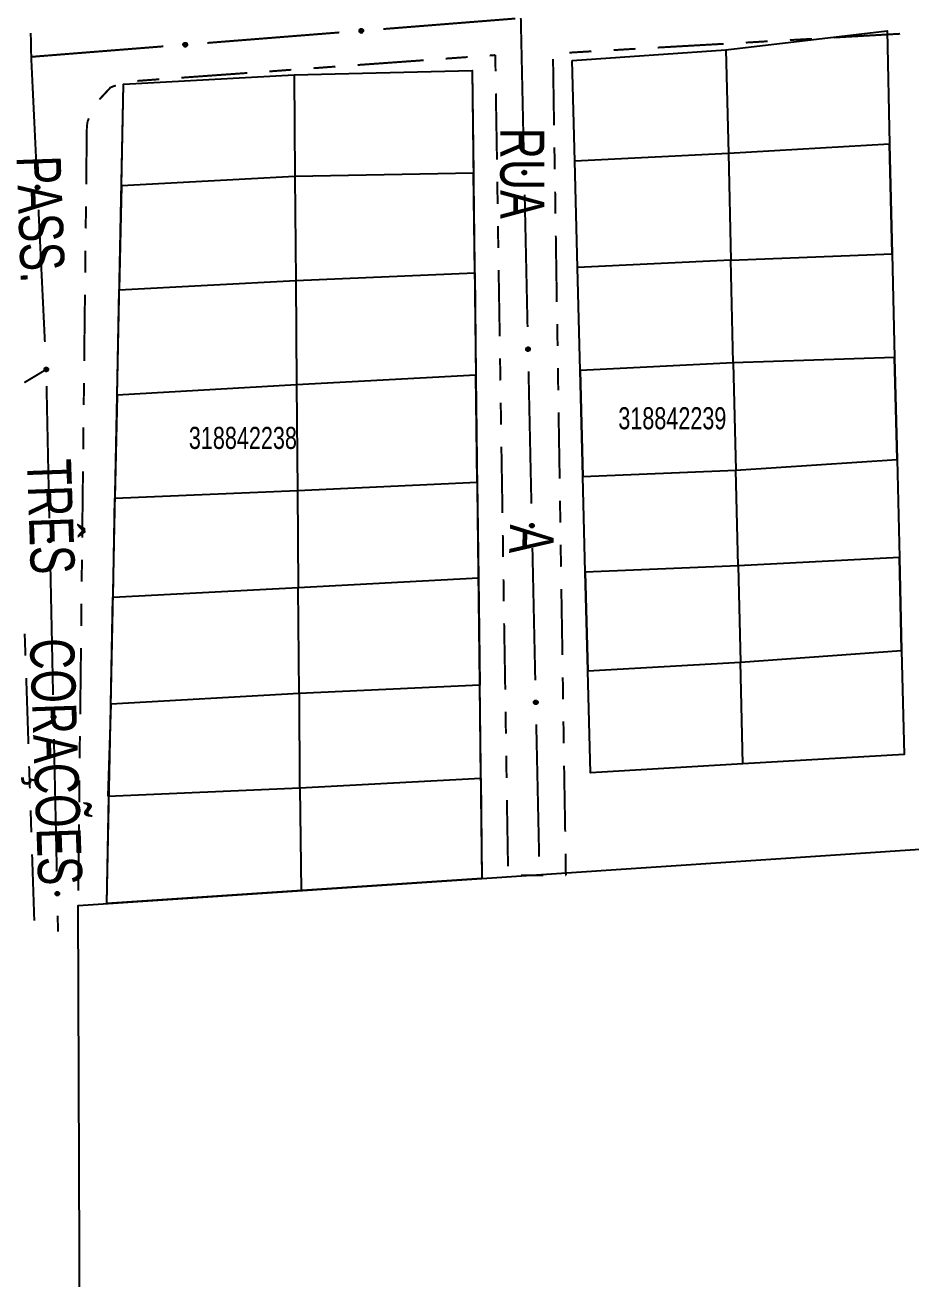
# Model space of a CAD drawing. Extents: x 204834 to 208707, y 4853033 to 4855981.
# Drawn here: x 205386.4 to 205466.7, y 4854742.3 to 4854855.9 of the extents above; entities that cross this region are included whole.
import ezdxf

# ---------------------------------------------------------------- set-up
doc = ezdxf.new("R2010")
doc.units = 0
doc.header["$LTSCALE"] = 1.5
doc.header["$MEASUREMENT"] = 0
doc.linetypes.add('PHANTOMX2', pattern=[5, 2.5, -0.5, 0.5, -0.5, 0.5, -0.5])
for name, color, linetype in [('CD-MALHA-LOTES', 40, 'CONTINUOUS'), ('CD_TXT_QUADRA', 7, 'CONTINUOUS'), ('RU-QUADRAS', 6, 'CONTINUOUS'), ('SV-EIXO-RUA-N-PAV', 6, 'CONTINUOUS'), ('SV-RUA-NAO-PAV-S-GUIA-C-GUIA', 7, 'PHANTOMX2'), ('SV-TXT-RUA-N-PAV-S-GUIA-C-GUIA', 7, 'CONTINUOUS'), ('SV-TXT-RUA-PAV-S-GUIA-C-GUIA', 7, 'CONTINUOUS')]:
    doc.layers.add(name, color=color, linetype=linetype)
doc.styles.add('3188-42-2D_TXTB$0$ARIAL', font='ARIAL.TTF')
doc.styles.add('ARIAL', font='ARIAL.TTF')

msp = doc.modelspace()

# ---------------------------------------------------------------- linework, layer by layer
at = {"layer": 'CD-MALHA-LOTES', "linetype": 'Continuous', "flags": 128}
for points in [[(205449.91, 4854853.65), (205464.5, 4854855.38)], [(205464.5, 4854855.38), (205464.74, 4854845.11)], [(205435.99, 4854852.69), (205449.91, 4854853.65)], [(205449.91, 4854853.65), (205450.13, 4854844.25)], [(205436.22, 4854843.58), (205435.99, 4854852.69)], [(205395.35, 4854850.53), (205410.8, 4854851.4)], [(205410.8, 4854851.4), (205426.92, 4854851.78)], [(205410.8, 4854851.4), (205410.87, 4854842.18)], [(205426.92, 4854851.78), (205427.04, 4854842.47)], [(205395.16, 4854841.32), (205395.35, 4854850.53)], [(205450.13, 4854844.25), (205436.22, 4854843.58)], [(205464.74, 4854845.11), (205450.13, 4854844.25)], [(205450.13, 4854844.25), (205450.36, 4854834.6)], [(205464.97, 4854835.17), (205464.74, 4854845.11)], [(205436.47, 4854833.93), (205436.22, 4854843.58)], [(205410.87, 4854842.18), (205395.16, 4854841.32)], [(205427.04, 4854842.47), (205410.87, 4854842.18)], [(205410.87, 4854842.18), (205410.95, 4854832.77)], [(205427.15, 4854833.45), (205427.04, 4854842.47)], [(205395.16, 4854841.32), (205394.96, 4854831.91)], [(205450.36, 4854834.6), (205464.97, 4854835.17)], [(205464.97, 4854835.17), (205465.19, 4854825.77)], [(205450.36, 4854834.6), (205436.47, 4854833.93)], [(205436.7, 4854824.61), (205436.47, 4854833.93)], [(205450.58, 4854825.3), (205450.36, 4854834.6)], [(205394.96, 4854831.91), (205410.95, 4854832.77)], [(205410.95, 4854832.77), (205427.15, 4854833.45)], [(205410.95, 4854832.77), (205411.02, 4854823.32)], [(205427.15, 4854833.45), (205427.27, 4854824.19)], [(205394.76, 4854822.36), (205394.96, 4854831.91)], [(205450.58, 4854825.3), (205436.7, 4854824.61)], [(205465.19, 4854825.77), (205450.58, 4854825.3)], [(205450.58, 4854825.3), (205450.81, 4854815.59)], [(205465.41, 4854816.55), (205465.19, 4854825.77)], [(205427.27, 4854824.19), (205411.02, 4854823.32)], [(205427.39, 4854814.49), (205427.27, 4854824.19)], [(205436.7, 4854824.61), (205436.95, 4854815.01)], [(205411.02, 4854823.32), (205394.76, 4854822.36)], [(205411.02, 4854823.32), (205411.1, 4854813.72)], [(205394.76, 4854822.36), (205394.57, 4854813.05)], [(205450.81, 4854815.59), (205465.41, 4854816.55)], [(205465.41, 4854816.55), (205465.62, 4854807.68)], [(205436.95, 4854815.01), (205450.81, 4854815.59)], [(205437.17, 4854806.33), (205436.95, 4854815.01)], [(205451.02, 4854806.91), (205450.81, 4854815.59)], [(205394.57, 4854813.05), (205411.1, 4854813.72)], [(205411.1, 4854813.72), (205427.39, 4854814.49)], [(205411.1, 4854813.72), (205411.16, 4854804.94)], [(205427.39, 4854814.49), (205427.5, 4854805.81)], [(205394.39, 4854804.08), (205394.57, 4854813.05)], [(205451.02, 4854806.91), (205437.17, 4854806.33)], [(205465.62, 4854807.68), (205451.02, 4854806.91)], [(205451.02, 4854806.91), (205451.23, 4854798.18)], [(205465.82, 4854799.23), (205465.62, 4854807.68)], [(205411.16, 4854804.94), (205427.5, 4854805.81)], [(205427.5, 4854805.81), (205427.62, 4854796.11)], [(205437.17, 4854806.33), (205437.39, 4854797.4)], [(205394.39, 4854804.08), (205411.16, 4854804.94)], [(205411.24, 4854795.34), (205411.16, 4854804.94)], [(205386.4, 4854699.58), (205386.47, 4854696.6), (205391.55, 4854697.28), (205391.22, 4854776.14), (205796.08, 4854803.23)], [(205394.18, 4854794.38), (205394.38, 4854804.08)], [(205451.23, 4854798.18), (205465.82, 4854799.23)], [(205465.82, 4854799.23), (205466.04, 4854789.83)], [(205437.39, 4854797.4), (205451.23, 4854798.18)], [(205451.45, 4854788.96), (205451.23, 4854798.18)], [(205437.63, 4854788.15), (205437.39, 4854797.4)], [(205411.24, 4854795.34), (205394.18, 4854794.38)], [(205427.62, 4854796.11), (205411.24, 4854795.34)], [(205411.24, 4854795.34), (205411.28, 4854786.8)], [(205427.72, 4854787.66), (205427.62, 4854796.11)], [(205394.18, 4854794.38), (205393.91, 4854786.03)], [(205466.04, 4854789.83), (205451.45, 4854788.96)], [(205451.45, 4854788.96), (205437.63, 4854788.15)], [(205411.31, 4854786.8), (205427.72, 4854787.66)], [(205427.72, 4854787.66), (205427.79, 4854778.59)], [(205393.91, 4854786.03), (205411.31, 4854786.8)], [(205411.31, 4854786.8), (205411.43, 4854777.49)], [(205393.83, 4854776.31), (205394.01, 4854786.03)]]:
    msp.add_lwpolyline(points, dxfattribs=at)
at = {"layer": 'RU-QUADRAS', "linetype": 'Continuous'}
for points in [[(205435.99, 4854852.69), (205449.91, 4854853.65), (205464.5, 4854855.38), (205464.74, 4854845.11), (205464.97, 4854835.17), (205465.19, 4854825.77), (205465.41, 4854816.55), (205465.62, 4854807.68), (205465.82, 4854799.23), (205466.04, 4854789.83), (205451.45, 4854788.96), (205437.63, 4854788.15), (205437.39, 4854797.4), (205437.17, 4854806.33), (205436.95, 4854815.01), (205436.7, 4854824.61), (205436.47, 4854833.93), (205436.22, 4854843.58), (205435.99, 4854852.69)], [(205410.8, 4854851.4), (205426.92, 4854851.78), (205427.79, 4854778.59), (205393.83, 4854776.31), (205395.35, 4854850.53)]]:
    msp.add_lwpolyline(points, close=True, dxfattribs=at)
msp.add_lwpolyline([(205346.53, 4854246.15), (205280.22, 4854363.61, 0.007344), (205177.7, 4854509.57), (205175.67, 4854533.79), (205408.99, 4854550.53), (205400.61, 4854652.83), (205094.55, 4854628.75), (205081.29, 4854649.58), (205069.84, 4854648.26), (205059.8, 4854662.58), (205322.79, 4854693.02), (205386.4, 4854699.58), (205386.47, 4854696.6), (205391.55, 4854697.28), (205391.22, 4854776.14), (205796.08, 4854803.23), (206032.08, 4854817.08)], format="xyb", dxfattribs=at)
at = {"layer": 'SV-EIXO-RUA-N-PAV', "const_width": 0.18}
for points in [[(205431.33, 4854856.53), (205431.59, 4854844.53)], [(205418.88, 4854855.54), (205430.84, 4854856.49)], [(205386.94, 4854855.17), (205386.98, 4854853.17)], [(205402.93, 4854854.28), (205414.89, 4854855.23)], [(205386.98, 4854853.02), (205398.94, 4854853.97)], [(205386.98, 4854853.17), (205386.98, 4854853.02)], [(205386.98, 4854853.02), (205387.45, 4854843.18)], [(205431.68, 4854840.53), (205431.94, 4854828.54)], [(205387.64, 4854839.19), (205388.22, 4854827.2)], [(205386.36, 4854823.51), (205388.07, 4854824.54)], [(205388.07, 4854824.54), (205388.34, 4854824.7)], [(205432.03, 4854824.54), (205432.18, 4854817.54)], [(205388.37, 4854823.21), (205388.62, 4854811.21)], [(205432.18, 4854817.54), (205432.18, 4854817.46)], [(205432.18, 4854817.46), (205432.29, 4854812.54)], [(205432.38, 4854808.54), (205432.64, 4854796.54)], [(205388.71, 4854807.21), (205388.96, 4854795.21)], [(205432.73, 4854792.55), (205432.99, 4854780.55)], [(205389.04, 4854791.21), (205389.3, 4854779.22)], [(205389.38, 4854775.22), (205389.4, 4854774.22)], [(205389.4, 4854774.22), (205389.41, 4854773.76)]]:
    msp.add_lwpolyline(points, dxfattribs=at)
at = {"layer": 'SV-EIXO-RUA-N-PAV'}
for points in [[(205416.73, 4854855.49), (205416.77, 4854855.52), (205416.8, 4854855.55), (205416.84, 4854855.56), (205416.87, 4854855.57), (205416.9, 4854855.57), (205416.94, 4854855.56), (205416.98, 4854855.54), (205417.02, 4854855.51), (205417.04, 4854855.47), (205417.05, 4854855.44), (205417.06, 4854855.4), (205417.06, 4854855.37), (205417.05, 4854855.33), (205417.03, 4854855.29), (205417, 4854855.26), (205416.97, 4854855.23), (205416.93, 4854855.22), (205416.9, 4854855.21), (205416.86, 4854855.21), (205416.83, 4854855.22), (205416.79, 4854855.24), (205416.75, 4854855.27), (205416.73, 4854855.31), (205416.71, 4854855.34), (205416.71, 4854855.38), (205416.71, 4854855.41), (205416.71, 4854855.45), (205416.73, 4854855.49)], [(205400.78, 4854854.22), (205400.82, 4854854.26), (205400.85, 4854854.29), (205400.89, 4854854.3), (205400.92, 4854854.3), (205400.95, 4854854.3), (205400.99, 4854854.3), (205401.03, 4854854.28), (205401.07, 4854854.25), (205401.09, 4854854.21), (205401.1, 4854854.18), (205401.11, 4854854.14), (205401.11, 4854854.11), (205401.1, 4854854.07), (205401.08, 4854854.03), (205401.05, 4854853.99), (205401.02, 4854853.97), (205400.98, 4854853.96), (205400.95, 4854853.95), (205400.91, 4854853.95), (205400.88, 4854853.96), (205400.84, 4854853.98), (205400.8, 4854854.01), (205400.78, 4854854.04), (205400.76, 4854854.08), (205400.76, 4854854.11), (205400.76, 4854854.15), (205400.76, 4854854.19), (205400.78, 4854854.22)], [(205431.74, 4854842.68), (205431.78, 4854842.65), (205431.8, 4854842.61), (205431.81, 4854842.57), (205431.81, 4854842.54), (205431.81, 4854842.5), (205431.8, 4854842.47), (205431.78, 4854842.43), (205431.75, 4854842.4), (205431.71, 4854842.38), (205431.68, 4854842.36), (205431.64, 4854842.36), (205431.61, 4854842.36), (205431.57, 4854842.37), (205431.53, 4854842.39), (205431.5, 4854842.43), (205431.48, 4854842.46), (205431.47, 4854842.5), (205431.46, 4854842.53), (205431.46, 4854842.57), (205431.47, 4854842.6), (205431.49, 4854842.64), (205431.53, 4854842.67), (205431.56, 4854842.7), (205431.6, 4854842.71), (205431.63, 4854842.71), (205431.67, 4854842.71), (205431.7, 4854842.7), (205431.74, 4854842.68)], [(205387.65, 4854841.34), (205387.69, 4854841.3), (205387.71, 4854841.27), (205387.73, 4854841.23), (205387.73, 4854841.2), (205387.73, 4854841.16), (205387.72, 4854841.13), (205387.7, 4854841.09), (205387.67, 4854841.05), (205387.63, 4854841.03), (205387.59, 4854841.02), (205387.56, 4854841.01), (205387.53, 4854841.01), (205387.49, 4854841.02), (205387.45, 4854841.04), (205387.42, 4854841.08), (205387.39, 4854841.11), (205387.38, 4854841.15), (205387.38, 4854841.18), (205387.38, 4854841.22), (205387.39, 4854841.25), (205387.41, 4854841.29), (205387.44, 4854841.33), (205387.47, 4854841.35), (205387.51, 4854841.36), (205387.54, 4854841.37), (205387.58, 4854841.36), (205387.61, 4854841.36), (205387.65, 4854841.34)], [(205432.09, 4854826.68), (205432.13, 4854826.65), (205432.15, 4854826.61), (205432.16, 4854826.58), (205432.16, 4854826.54), (205432.16, 4854826.51), (205432.15, 4854826.47), (205432.13, 4854826.44), (205432.1, 4854826.4), (205432.06, 4854826.38), (205432.02, 4854826.37), (205431.99, 4854826.36), (205431.95, 4854826.36), (205431.92, 4854826.38), (205431.88, 4854826.4), (205431.85, 4854826.43), (205431.82, 4854826.47), (205431.81, 4854826.5), (205431.81, 4854826.54), (205431.81, 4854826.57), (205431.82, 4854826.61), (205431.84, 4854826.64), (205431.88, 4854826.68), (205431.91, 4854826.7), (205431.95, 4854826.71), (205431.98, 4854826.72), (205432.02, 4854826.71), (205432.05, 4854826.71), (205432.09, 4854826.68)], [(205388.45, 4854824.85), (205388.48, 4854824.81), (205388.51, 4854824.78), (205388.52, 4854824.74), (205388.52, 4854824.71), (205388.52, 4854824.67), (205388.51, 4854824.64), (205388.49, 4854824.6), (205388.45, 4854824.56), (205388.42, 4854824.54), (205388.38, 4854824.53), (205388.35, 4854824.52), (205388.31, 4854824.53), (205388.28, 4854824.54), (205388.24, 4854824.56), (205388.2, 4854824.59), (205388.18, 4854824.63), (205388.17, 4854824.66), (205388.17, 4854824.7), (205388.17, 4854824.74), (205388.18, 4854824.77), (205388.2, 4854824.81), (205388.23, 4854824.84), (205388.27, 4854824.87), (205388.3, 4854824.88), (205388.34, 4854824.88), (205388.37, 4854824.88), (205388.41, 4854824.87), (205388.45, 4854824.85)], [(205432.44, 4854810.69), (205432.47, 4854810.65), (205432.5, 4854810.62), (205432.51, 4854810.58), (205432.51, 4854810.55), (205432.51, 4854810.51), (205432.5, 4854810.48), (205432.48, 4854810.44), (205432.45, 4854810.4), (205432.41, 4854810.38), (205432.37, 4854810.37), (205432.34, 4854810.37), (205432.3, 4854810.37), (205432.27, 4854810.38), (205432.23, 4854810.4), (205432.2, 4854810.43), (205432.17, 4854810.47), (205432.16, 4854810.5), (205432.16, 4854810.54), (205432.16, 4854810.58), (205432.17, 4854810.61), (205432.19, 4854810.65), (205432.23, 4854810.68), (205432.26, 4854810.71), (205432.3, 4854810.72), (205432.33, 4854810.72), (205432.37, 4854810.72), (205432.4, 4854810.71), (205432.44, 4854810.69)], [(205388.77, 4854809.36), (205388.81, 4854809.32), (205388.83, 4854809.29), (205388.84, 4854809.25), (205388.85, 4854809.22), (205388.84, 4854809.18), (205388.83, 4854809.15), (205388.81, 4854809.11), (205388.78, 4854809.07), (205388.74, 4854809.05), (205388.71, 4854809.04), (205388.67, 4854809.03), (205388.64, 4854809.04), (205388.6, 4854809.05), (205388.56, 4854809.07), (205388.53, 4854809.1), (205388.51, 4854809.14), (205388.5, 4854809.17), (205388.49, 4854809.21), (205388.5, 4854809.24), (205388.51, 4854809.28), (205388.53, 4854809.32), (205388.56, 4854809.35), (205388.59, 4854809.37), (205388.63, 4854809.38), (205388.66, 4854809.39), (205388.7, 4854809.39), (205388.74, 4854809.38), (205388.77, 4854809.36)], [(205432.79, 4854794.69), (205432.82, 4854794.66), (205432.85, 4854794.62), (205432.86, 4854794.59), (205432.86, 4854794.55), (205432.86, 4854794.52), (205432.85, 4854794.48), (205432.83, 4854794.44), (205432.8, 4854794.41), (205432.76, 4854794.39), (205432.72, 4854794.37), (205432.69, 4854794.37), (205432.65, 4854794.37), (205432.62, 4854794.38), (205432.58, 4854794.4), (205432.55, 4854794.44), (205432.52, 4854794.47), (205432.51, 4854794.51), (205432.51, 4854794.54), (205432.51, 4854794.58), (205432.52, 4854794.61), (205432.54, 4854794.65), (205432.58, 4854794.69), (205432.61, 4854794.71), (205432.65, 4854794.72), (205432.68, 4854794.72), (205432.72, 4854794.72), (205432.75, 4854794.71), (205432.79, 4854794.69)], [(205389.11, 4854793.36), (205389.14, 4854793.33), (205389.17, 4854793.29), (205389.18, 4854793.25), (205389.18, 4854793.22), (205389.18, 4854793.18), (205389.17, 4854793.15), (205389.15, 4854793.11), (205389.12, 4854793.08), (205389.08, 4854793.05), (205389.04, 4854793.04), (205389.01, 4854793.04), (205388.97, 4854793.04), (205388.94, 4854793.05), (205388.9, 4854793.07), (205388.87, 4854793.11), (205388.84, 4854793.14), (205388.83, 4854793.18), (205388.83, 4854793.21), (205388.83, 4854793.25), (205388.84, 4854793.28), (205388.86, 4854793.32), (205388.9, 4854793.35), (205388.93, 4854793.38), (205388.97, 4854793.39), (205389, 4854793.39), (205389.04, 4854793.39), (205389.07, 4854793.38), (205389.11, 4854793.36)], [(205389.44, 4854777.36), (205389.48, 4854777.33), (205389.5, 4854777.29), (205389.52, 4854777.26), (205389.52, 4854777.22), (205389.52, 4854777.19), (205389.51, 4854777.15), (205389.49, 4854777.12), (205389.45, 4854777.08), (205389.41, 4854777.06), (205389.38, 4854777.05), (205389.34, 4854777.04), (205389.31, 4854777.04), (205389.27, 4854777.06), (205389.24, 4854777.08), (205389.2, 4854777.11), (205389.18, 4854777.15), (205389.17, 4854777.18), (205389.16, 4854777.22), (205389.17, 4854777.25), (205389.18, 4854777.29), (205389.2, 4854777.32), (205389.23, 4854777.36), (205389.27, 4854777.38), (205389.3, 4854777.39), (205389.34, 4854777.39), (205389.37, 4854777.39), (205389.41, 4854777.38), (205389.44, 4854777.36)]]:
    msp.add_lwpolyline(points, close=True, dxfattribs=at)
for points in [[(205416.71, 4854855.45), (205417.02, 4854855.51)], [(205416.71, 4854855.41), (205417.04, 4854855.47)], [(205416.72, 4854855.43), (205417.02, 4854855.49)], [(205416.73, 4854855.49), (205416.98, 4854855.54)], [(205416.73, 4854855.46), (205416.99, 4854855.52)], [(205416.75, 4854855.51), (205416.95, 4854855.55)], [(205416.77, 4854855.52), (205416.94, 4854855.56)], [(205416.79, 4854855.54), (205416.91, 4854855.56)], [(205416.8, 4854855.55), (205416.9, 4854855.57)], [(205416.71, 4854855.4), (205417.04, 4854855.46)], [(205416.71, 4854855.38), (205417.05, 4854855.44)], [(205416.71, 4854855.36), (205417.06, 4854855.42)], [(205416.71, 4854855.34), (205417.06, 4854855.4)], [(205416.72, 4854855.32), (205417.06, 4854855.39)], [(205416.73, 4854855.31), (205417.06, 4854855.37)], [(205416.74, 4854855.29), (205417.05, 4854855.35)], [(205416.75, 4854855.27), (205417.05, 4854855.33)], [(205416.77, 4854855.26), (205417.04, 4854855.31)], [(205416.79, 4854855.24), (205417.03, 4854855.29)], [(205416.81, 4854855.23), (205417.01, 4854855.27)], [(205416.83, 4854855.22), (205417, 4854855.26)], [(205416.85, 4854855.22), (205416.98, 4854855.24)], [(205416.86, 4854855.21), (205416.97, 4854855.23)], [(205400.76, 4854854.19), (205401.07, 4854854.25)], [(205400.76, 4854854.15), (205401.09, 4854854.21)], [(205400.76, 4854854.13), (205401.09, 4854854.19)], [(205400.76, 4854854.11), (205401.1, 4854854.18)], [(205400.76, 4854854.1), (205401.11, 4854854.16)], [(205400.76, 4854854.08), (205401.11, 4854854.14)], [(205400.77, 4854854.17), (205401.07, 4854854.23)], [(205400.77, 4854854.06), (205401.11, 4854854.12)], [(205400.78, 4854854.22), (205401.03, 4854854.28)], [(205400.78, 4854854.2), (205401.04, 4854854.26)], [(205400.78, 4854854.04), (205401.11, 4854854.11)], [(205400.79, 4854854.03), (205401.1, 4854854.09)], [(205400.8, 4854854.24), (205401, 4854854.29)], [(205400.8, 4854854.01), (205401.1, 4854854.07)], [(205400.82, 4854854.26), (205400.99, 4854854.3)], [(205400.82, 4854854), (205401.09, 4854854.05)], [(205400.84, 4854854.28), (205400.96, 4854854.3)], [(205400.84, 4854853.98), (205401.08, 4854854.03)], [(205400.85, 4854854.29), (205400.95, 4854854.3)], [(205400.86, 4854853.97), (205401.06, 4854854.01)], [(205400.88, 4854853.96), (205401.05, 4854853.99)], [(205400.9, 4854853.96), (205401.03, 4854853.98)], [(205400.91, 4854853.95), (205401.02, 4854853.97)], [(205431.46, 4854842.57), (205431.48, 4854842.46)], [(205431.47, 4854842.6), (205431.5, 4854842.43)], [(205431.47, 4854842.58), (205431.49, 4854842.45)], [(205431.49, 4854842.64), (205431.53, 4854842.39)], [(205431.49, 4854842.62), (205431.52, 4854842.42)], [(205431.51, 4854842.65), (205431.55, 4854842.39)], [(205431.53, 4854842.67), (205431.57, 4854842.37)], [(205431.55, 4854842.68), (205431.59, 4854842.37)], [(205431.56, 4854842.7), (205431.61, 4854842.36)], [(205431.58, 4854842.7), (205431.62, 4854842.36)], [(205431.6, 4854842.71), (205431.64, 4854842.36)], [(205431.62, 4854842.71), (205431.66, 4854842.36)], [(205431.63, 4854842.71), (205431.68, 4854842.36)], [(205431.65, 4854842.71), (205431.7, 4854842.37)], [(205431.67, 4854842.71), (205431.71, 4854842.38)], [(205431.69, 4854842.7), (205431.73, 4854842.39)], [(205431.7, 4854842.7), (205431.75, 4854842.4)], [(205431.72, 4854842.69), (205431.76, 4854842.42)], [(205431.74, 4854842.68), (205431.78, 4854842.43)], [(205431.76, 4854842.66), (205431.79, 4854842.46)], [(205431.78, 4854842.65), (205431.8, 4854842.47)], [(205431.79, 4854842.63), (205431.81, 4854842.5)], [(205431.8, 4854842.61), (205431.81, 4854842.5)], [(205387.38, 4854841.23), (205387.4, 4854841.1)], [(205387.38, 4854841.22), (205387.39, 4854841.11)], [(205387.39, 4854841.25), (205387.42, 4854841.08)], [(205387.4, 4854841.27), (205387.43, 4854841.07)], [(205387.41, 4854841.29), (205387.45, 4854841.04)], [(205387.42, 4854841.3), (205387.47, 4854841.04)], [(205387.44, 4854841.33), (205387.49, 4854841.02)], [(205387.46, 4854841.34), (205387.51, 4854841.02)], [(205387.47, 4854841.35), (205387.53, 4854841.01)], [(205387.49, 4854841.35), (205387.54, 4854841.02)], [(205387.51, 4854841.36), (205387.56, 4854841.01)], [(205387.53, 4854841.36), (205387.57, 4854841.02)], [(205387.54, 4854841.37), (205387.59, 4854841.02)], [(205387.56, 4854841.36), (205387.61, 4854841.03)], [(205387.58, 4854841.36), (205387.63, 4854841.03)], [(205387.6, 4854841.36), (205387.65, 4854841.05)], [(205387.61, 4854841.36), (205387.67, 4854841.05)], [(205387.63, 4854841.35), (205387.68, 4854841.08)], [(205387.65, 4854841.34), (205387.7, 4854841.09)], [(205387.67, 4854841.32), (205387.71, 4854841.12)], [(205387.69, 4854841.3), (205387.72, 4854841.13)], [(205387.7, 4854841.28), (205387.72, 4854841.15)], [(205387.71, 4854841.27), (205387.73, 4854841.16)], [(205431.81, 4854826.57), (205431.82, 4854826.47)], [(205431.82, 4854826.61), (205431.85, 4854826.43)], [(205431.82, 4854826.59), (205431.83, 4854826.45)], [(205431.83, 4854826.62), (205431.86, 4854826.42)], [(205431.84, 4854826.64), (205431.88, 4854826.4)], [(205431.86, 4854826.66), (205431.9, 4854826.39)], [(205431.88, 4854826.68), (205431.92, 4854826.38)], [(205431.89, 4854826.69), (205431.94, 4854826.38)], [(205431.91, 4854826.7), (205431.95, 4854826.36)], [(205431.93, 4854826.7), (205431.97, 4854826.37)], [(205431.95, 4854826.71), (205431.99, 4854826.36)], [(205431.96, 4854826.71), (205432, 4854826.37)], [(205431.98, 4854826.72), (205432.02, 4854826.37)], [(205432, 4854826.71), (205432.04, 4854826.38)], [(205432.02, 4854826.71), (205432.06, 4854826.38)], [(205432.03, 4854826.7), (205432.08, 4854826.39)], [(205432.05, 4854826.71), (205432.1, 4854826.4)], [(205432.07, 4854826.69), (205432.11, 4854826.42)], [(205432.09, 4854826.68), (205432.13, 4854826.44)], [(205432.11, 4854826.66), (205432.14, 4854826.46)], [(205432.13, 4854826.65), (205432.15, 4854826.47)], [(205432.14, 4854826.63), (205432.15, 4854826.5)], [(205432.15, 4854826.61), (205432.16, 4854826.51)], [(205388.2, 4854824.81), (205388.24, 4854824.56)], [(205388.22, 4854824.82), (205388.26, 4854824.55)], [(205388.23, 4854824.84), (205388.28, 4854824.54)], [(205388.25, 4854824.85), (205388.29, 4854824.54)], [(205388.27, 4854824.87), (205388.31, 4854824.53)], [(205388.29, 4854824.87), (205388.33, 4854824.53)], [(205388.3, 4854824.88), (205388.35, 4854824.52)], [(205388.32, 4854824.87), (205388.36, 4854824.53)], [(205388.34, 4854824.88), (205388.38, 4854824.53)], [(205388.36, 4854824.87), (205388.4, 4854824.54)], [(205388.37, 4854824.88), (205388.42, 4854824.54)], [(205388.39, 4854824.87), (205388.44, 4854824.56)], [(205388.41, 4854824.87), (205388.45, 4854824.56)], [(205388.43, 4854824.86), (205388.47, 4854824.59)], [(205388.45, 4854824.85), (205388.49, 4854824.6)], [(205388.47, 4854824.83), (205388.5, 4854824.63)], [(205388.48, 4854824.81), (205388.51, 4854824.64)], [(205388.5, 4854824.79), (205388.51, 4854824.66)], [(205388.17, 4854824.74), (205388.18, 4854824.63)], [(205388.18, 4854824.77), (205388.2, 4854824.59)], [(205388.18, 4854824.75), (205388.19, 4854824.62)], [(205388.19, 4854824.78), (205388.22, 4854824.58)], [(205388.51, 4854824.78), (205388.52, 4854824.67)], [(205432.16, 4854810.58), (205432.17, 4854810.47)], [(205432.17, 4854810.61), (205432.2, 4854810.43)], [(205432.17, 4854810.59), (205432.18, 4854810.46)], [(205432.18, 4854810.62), (205432.21, 4854810.43)], [(205432.19, 4854810.65), (205432.23, 4854810.4)], [(205432.21, 4854810.66), (205432.25, 4854810.39)], [(205432.23, 4854810.68), (205432.27, 4854810.38)], [(205432.24, 4854810.69), (205432.28, 4854810.38)], [(205432.26, 4854810.71), (205432.3, 4854810.37)], [(205432.28, 4854810.71), (205432.32, 4854810.37)], [(205432.3, 4854810.72), (205432.34, 4854810.37)], [(205432.31, 4854810.72), (205432.35, 4854810.37)], [(205432.33, 4854810.72), (205432.37, 4854810.37)], [(205432.35, 4854810.71), (205432.39, 4854810.38)], [(205432.37, 4854810.72), (205432.41, 4854810.38)], [(205432.38, 4854810.71), (205432.43, 4854810.4)], [(205432.4, 4854810.71), (205432.45, 4854810.4)], [(205432.42, 4854810.7), (205432.46, 4854810.43)], [(205432.44, 4854810.69), (205432.48, 4854810.44)], [(205432.46, 4854810.67), (205432.49, 4854810.47)], [(205432.47, 4854810.65), (205432.5, 4854810.48)], [(205432.49, 4854810.63), (205432.5, 4854810.5)], [(205432.5, 4854810.62), (205432.51, 4854810.51)], [(205388.5, 4854809.26), (205388.52, 4854809.13)], [(205388.5, 4854809.24), (205388.51, 4854809.14)], [(205388.51, 4854809.28), (205388.53, 4854809.1)], [(205388.52, 4854809.29), (205388.55, 4854809.09)], [(205388.53, 4854809.32), (205388.56, 4854809.07)], [(205388.54, 4854809.33), (205388.58, 4854809.06)], [(205388.56, 4854809.35), (205388.6, 4854809.05)], [(205388.58, 4854809.36), (205388.62, 4854809.05)], [(205388.59, 4854809.37), (205388.64, 4854809.04)], [(205388.61, 4854809.38), (205388.65, 4854809.04)], [(205388.63, 4854809.38), (205388.67, 4854809.03)], [(205388.65, 4854809.38), (205388.69, 4854809.04)], [(205388.66, 4854809.39), (205388.71, 4854809.04)], [(205388.68, 4854809.38), (205388.73, 4854809.05)], [(205388.7, 4854809.39), (205388.74, 4854809.05)], [(205388.72, 4854809.38), (205388.76, 4854809.07)], [(205388.74, 4854809.38), (205388.78, 4854809.07)], [(205388.75, 4854809.37), (205388.79, 4854809.09)], [(205388.77, 4854809.36), (205388.81, 4854809.11)], [(205388.79, 4854809.34), (205388.82, 4854809.13)], [(205388.81, 4854809.32), (205388.83, 4854809.15)], [(205388.82, 4854809.3), (205388.84, 4854809.17)], [(205388.83, 4854809.29), (205388.84, 4854809.18)], [(205432.51, 4854794.58), (205432.52, 4854794.47)], [(205432.52, 4854794.61), (205432.55, 4854794.44)], [(205432.52, 4854794.59), (205432.53, 4854794.46)], [(205432.53, 4854794.63), (205432.56, 4854794.43)], [(205432.54, 4854794.65), (205432.58, 4854794.4)], [(205432.56, 4854794.67), (205432.6, 4854794.4)], [(205432.58, 4854794.69), (205432.62, 4854794.38)], [(205432.59, 4854794.7), (205432.64, 4854794.38)], [(205432.61, 4854794.71), (205432.65, 4854794.37)], [(205432.63, 4854794.71), (205432.67, 4854794.37)], [(205432.65, 4854794.72), (205432.69, 4854794.37)], [(205432.66, 4854794.72), (205432.7, 4854794.37)], [(205432.68, 4854794.72), (205432.72, 4854794.37)], [(205432.7, 4854794.72), (205432.74, 4854794.39)], [(205432.72, 4854794.72), (205432.76, 4854794.39)], [(205432.73, 4854794.71), (205432.78, 4854794.4)], [(205432.75, 4854794.71), (205432.8, 4854794.41)], [(205432.77, 4854794.7), (205432.81, 4854794.43)], [(205432.79, 4854794.69), (205432.83, 4854794.44)], [(205432.81, 4854794.67), (205432.84, 4854794.47)], [(205432.82, 4854794.66), (205432.85, 4854794.48)], [(205432.84, 4854794.64), (205432.85, 4854794.51)], [(205432.85, 4854794.62), (205432.86, 4854794.52)], [(205388.83, 4854793.25), (205388.84, 4854793.14)], [(205388.84, 4854793.28), (205388.87, 4854793.11)], [(205388.84, 4854793.26), (205388.85, 4854793.13)], [(205388.85, 4854793.3), (205388.88, 4854793.1)], [(205388.86, 4854793.32), (205388.9, 4854793.07)], [(205388.88, 4854793.33), (205388.92, 4854793.07)], [(205388.9, 4854793.35), (205388.94, 4854793.05)], [(205388.91, 4854793.36), (205388.95, 4854793.05)], [(205388.93, 4854793.38), (205388.97, 4854793.04)], [(205388.95, 4854793.38), (205388.99, 4854793.04)], [(205388.97, 4854793.39), (205389.01, 4854793.04)], [(205388.98, 4854793.39), (205389.02, 4854793.04)], [(205389, 4854793.39), (205389.04, 4854793.04)], [(205389.02, 4854793.39), (205389.06, 4854793.05)], [(205389.04, 4854793.39), (205389.08, 4854793.05)], [(205389.05, 4854793.38), (205389.1, 4854793.07)], [(205389.07, 4854793.38), (205389.12, 4854793.08)], [(205389.09, 4854793.37), (205389.13, 4854793.1)], [(205389.11, 4854793.36), (205389.15, 4854793.11)], [(205389.13, 4854793.34), (205389.16, 4854793.14)], [(205389.14, 4854793.33), (205389.17, 4854793.15)], [(205389.16, 4854793.3), (205389.17, 4854793.18)], [(205389.17, 4854793.29), (205389.18, 4854793.18)], [(205389.17, 4854777.26), (205389.19, 4854777.13)], [(205389.17, 4854777.25), (205389.18, 4854777.15)], [(205389.18, 4854777.29), (205389.2, 4854777.11)], [(205389.19, 4854777.3), (205389.22, 4854777.1)], [(205389.2, 4854777.32), (205389.24, 4854777.08)], [(205389.22, 4854777.34), (205389.25, 4854777.07)], [(205389.23, 4854777.36), (205389.27, 4854777.06)], [(205389.25, 4854777.37), (205389.29, 4854777.05)], [(205389.27, 4854777.38), (205389.31, 4854777.04)], [(205389.28, 4854777.38), (205389.33, 4854777.05)], [(205389.3, 4854777.39), (205389.34, 4854777.04)], [(205389.32, 4854777.39), (205389.36, 4854777.04)], [(205389.34, 4854777.39), (205389.38, 4854777.05)], [(205389.36, 4854777.39), (205389.4, 4854777.06)], [(205389.37, 4854777.39), (205389.41, 4854777.06)], [(205389.39, 4854777.38), (205389.43, 4854777.07)], [(205389.41, 4854777.38), (205389.45, 4854777.08)], [(205389.42, 4854777.37), (205389.47, 4854777.1)], [(205389.44, 4854777.36), (205389.49, 4854777.12)], [(205389.46, 4854777.34), (205389.49, 4854777.14)], [(205389.48, 4854777.33), (205389.51, 4854777.15)], [(205389.49, 4854777.31), (205389.51, 4854777.18)], [(205389.5, 4854777.29), (205389.52, 4854777.19)]]:
    msp.add_lwpolyline(points, dxfattribs=at)
at = {"layer": 'SV-RUA-NAO-PAV-S-GUIA-C-GUIA', "const_width": 0.18}
for points in [[(205453.7, 4854854.43), (205451.71, 4854854.31)], [(205457.7, 4854854.65), (205455.7, 4854854.54)], [(205465.69, 4854855.11), (205459.69, 4854854.77)], [(205429.02, 4854853.18), (205428.51, 4854853.14)], [(205429.03, 4854852.7), (205429.02, 4854853.18)], [(205437.73, 4854853.52), (205435.73, 4854853.4)], [(205441.72, 4854853.75), (205439.73, 4854853.63)], [(205449.71, 4854854.2), (205443.72, 4854853.86)], [(205414.54, 4854852.14), (205412.55, 4854851.99)], [(205422.52, 4854852.71), (205416.54, 4854852.28)], [(205426.51, 4854853), (205424.52, 4854852.86)], [(205429.04, 4854851.7), (205429.03, 4854852.7)], [(205434.25, 4854852.82), (205434.34, 4854846.82)], [(205398.58, 4854850.99), (205396.59, 4854850.84)], [(205406.56, 4854851.56), (205400.58, 4854851.13)], [(205410.55, 4854851.85), (205408.56, 4854851.7)], [(205394.18, 4854850.26), (205393.16, 4854849.16)], [(205394.65, 4854850.43), (205394.18, 4854850.26)], [(205429.17, 4854843.7), (205429.07, 4854849.7)], [(205392.2, 4854847.45), (205392.07, 4854847.12)], [(205392.02, 4854846.56), (205391.96, 4854841.47)], [(205392.07, 4854847.12), (205392.02, 4854846.56)], [(205434.37, 4854844.82), (205434.41, 4854842.82)], [(205429.23, 4854839.7), (205429.2, 4854841.7)], [(205434.44, 4854840.82), (205434.47, 4854838.82)], [(205391.94, 4854839.47), (205391.92, 4854837.47)], [(205429.29, 4854835.7), (205429.26, 4854837.7)], [(205434.5, 4854836.82), (205434.59, 4854830.82)], [(205391.89, 4854835.47), (205391.87, 4854833.47)], [(205429.42, 4854827.7), (205429.32, 4854833.7)], [(205391.85, 4854831.47), (205391.78, 4854825.47)], [(205434.63, 4854828.82), (205434.66, 4854826.82)], [(205429.48, 4854823.7), (205429.45, 4854825.7)], [(205434.69, 4854824.82), (205434.72, 4854822.82)], [(205391.76, 4854823.47), (205391.74, 4854821.47)], [(205429.54, 4854819.7), (205429.51, 4854821.7)], [(205434.75, 4854820.82), (205434.85, 4854814.82)], [(205391.71, 4854819.47), (205391.69, 4854817.47)], [(205429.67, 4854811.7), (205429.57, 4854817.7)], [(205391.67, 4854815.47), (205391.6, 4854809.47)], [(205434.88, 4854812.82), (205434.91, 4854810.82)], [(205429.73, 4854807.7), (205429.7, 4854809.7)], [(205434.94, 4854808.82), (205434.97, 4854806.82)], [(205391.58, 4854807.47), (205391.55, 4854805.47)], [(205429.79, 4854803.7), (205429.76, 4854805.7)], [(205435, 4854804.82), (205435.1, 4854798.82)], [(205391.53, 4854803.47), (205391.51, 4854801.47)], [(205429.92, 4854795.7), (205429.82, 4854801.7)], [(205386.46, 4854798.76), (205386.39, 4854800.76)], [(205391.49, 4854799.47), (205391.42, 4854793.47)], [(205386.73, 4854790.76), (205386.53, 4854796.76)], [(205435.13, 4854796.82), (205435.16, 4854794.82)], [(205429.98, 4854791.7), (205429.95, 4854793.7)], [(205435.19, 4854792.82), (205435.22, 4854790.82)], [(205391.39, 4854791.48), (205391.37, 4854789.48)], [(205430.04, 4854787.7), (205430.01, 4854789.7)], [(205386.86, 4854786.76), (205386.79, 4854788.76)], [(205435.25, 4854788.82), (205435.35, 4854782.82)], [(205391.35, 4854787.48), (205391.33, 4854785.48)], [(205430.17, 4854779.7), (205430.07, 4854785.7)], [(205386.99, 4854782.77), (205386.93, 4854784.76)], [(205391.3, 4854783.48), (205391.24, 4854777.48)], [(205387.26, 4854774.77), (205387.06, 4854780.77)], [(205435.38, 4854780.83), (205435.4, 4854779.83)], [(205435.4, 4854779.83), (205435.41, 4854778.88)], [(205433.36, 4854778.88), (205431.36, 4854778.88)], [(205435.41, 4854778.88), (205435.36, 4854778.88)]]:
    msp.add_lwpolyline(points, dxfattribs=at)

# ---------------------------------------------------------------- texts
at = {"layer": 'CD_TXT_QUADRA', "style": 'ARIAL', "width": 0.7}
for s, p in [('318842239', (205440.16, 4854819.28)), ('318842238', (205401.26, 4854817.5))]:
    msp.add_text(s, height=2, dxfattribs=at).set_placement(p)
at = {"layer": 'SV-TXT-RUA-N-PAV-S-GUIA-C-GUIA', "style": '3188-42-2D_TXTB$0$ARIAL', "width": 0.7}
for s, p in [('PASS.', (205385.65, 4854843.99)), ('TRÊS', (205386.59, 4854816.51)), ('CORAÇÕES', (205386.85, 4854800.28))]:
    msp.add_text(s, height=4, rotation=272, dxfattribs=at).set_placement(p)
at = {"layer": 'SV-TXT-RUA-PAV-S-GUIA-C-GUIA', "style": 'ARIAL', "width": 0.7}
for s, rotation, p in [('RUA', 270, (205429.47, 4854846.6)), ('A', 268, (205430.36, 4854810.67))]:
    msp.add_text(s, height=4, rotation=rotation, dxfattribs=at).set_placement(p)

doc.saveas('drawing.dxf')
